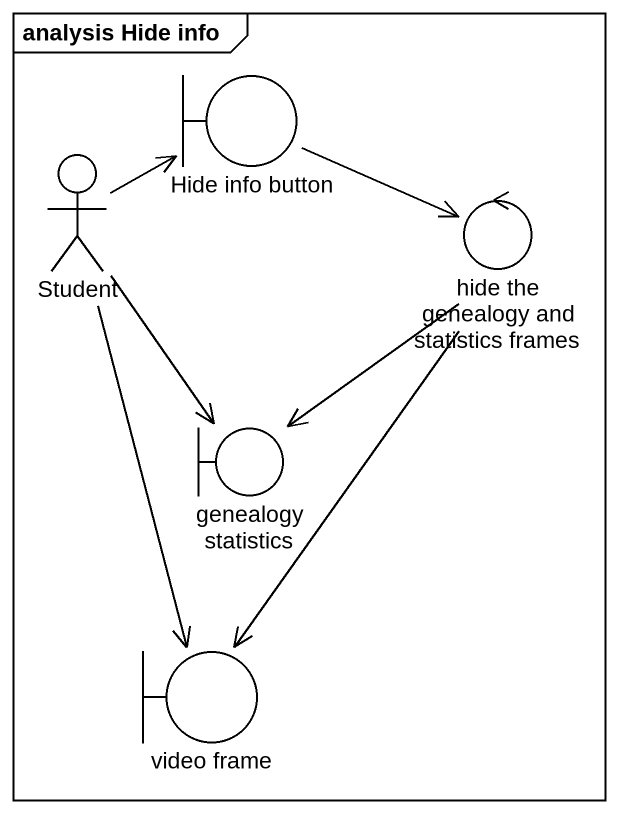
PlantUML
@startuml
mainframe analysis Hide info
boundary "Hide info button" as Hide_info_button
actor Student
control "hide the genealogy and statistics frames" as hide_the_genealogy_and
boundary "genealogy statistics" as genealogy_statistics
boundary "video frame" as video_frame
Hide_info_button -right-> hide_the_genealogy_and
Student -up-> Hide_info_button
Student --> genealogy_statistics
Student --> video_frame
hide_the_genealogy_and --> genealogy_statistics
hide_the_genealogy_and --> video_frame
@enduml
